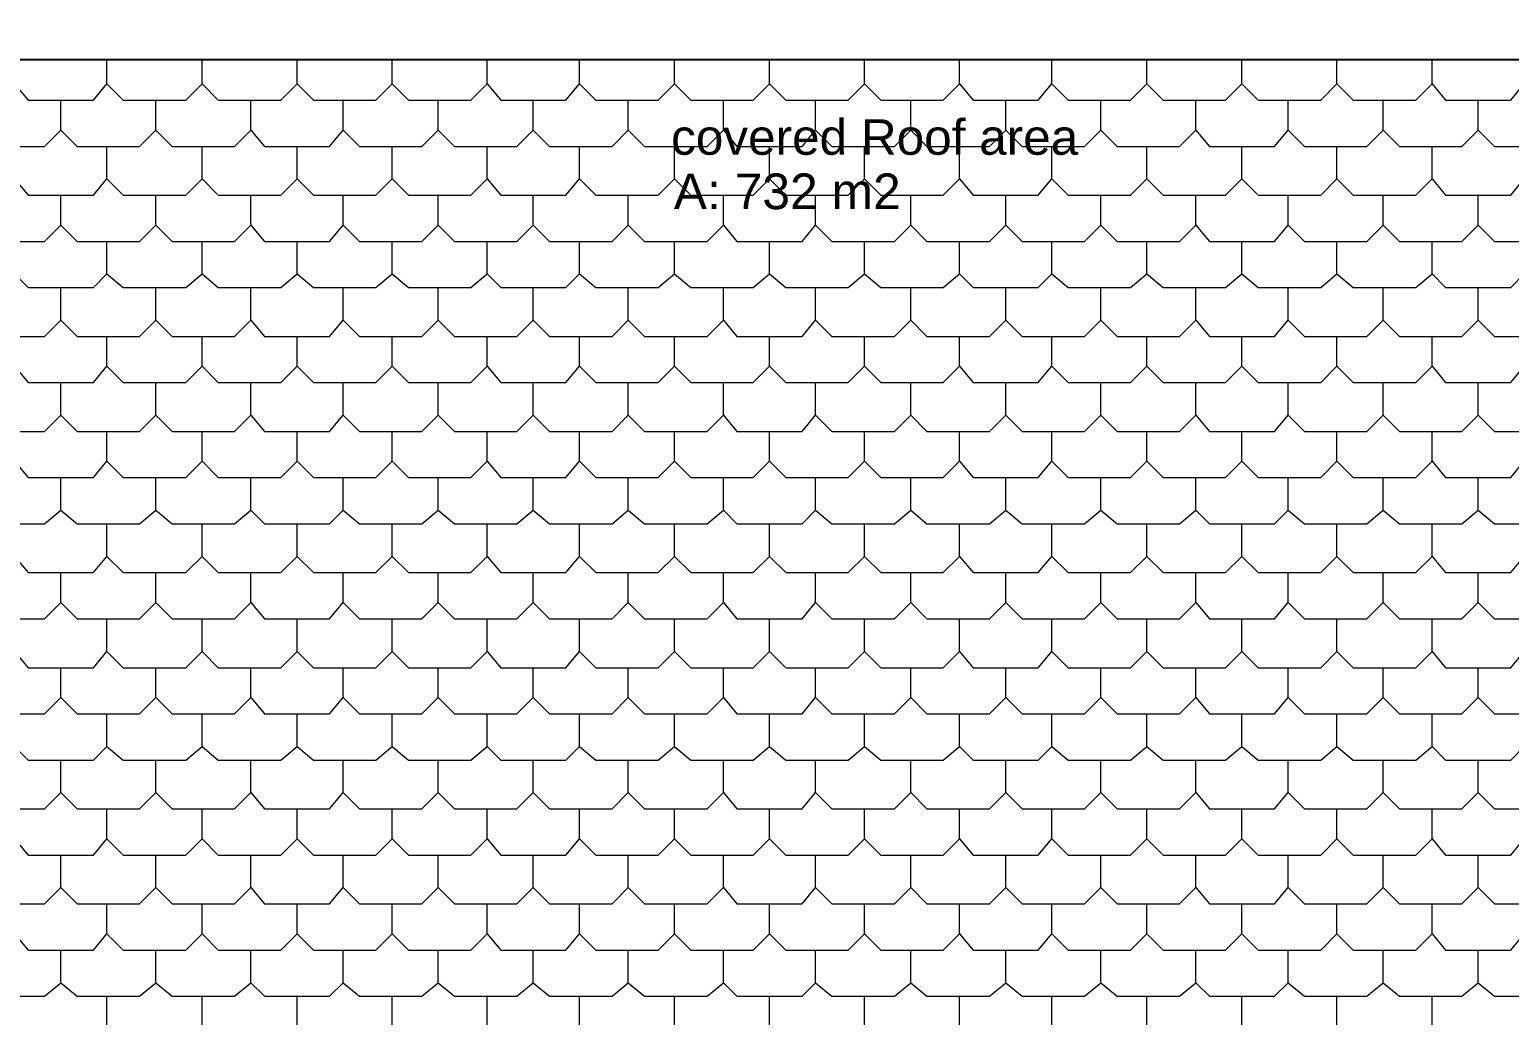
# Model space of a CAD drawing. Header units: millimetres. Extents: x 0 to 80.9, y 0 to 43.9.
# Drawn here: x 33.02 to 40.01, y 16.3 to 20.95 of the extents above; entities that cross this region are included whole.
import ezdxf

# ---------------------------------------------------------------- set-up
doc = ezdxf.new("R2010")
doc.units = ezdxf.units.MM
for name, color, linetype in [('PDF_014408$BL-ROOF', 7, 'Continuous'), ('PDF_014408$WA-EXT', 7, 'Continuous'), ('PDF_Text', 7, 'Continuous')]:
    doc.layers.add(name, color=color, linetype=linetype)
doc.styles.add('PDF Arial-BoldMT', font='arial.ttf')

msp = doc.modelspace()

# ---------------------------------------------------------------- linework, layer by layer
at = {"layer": 'PDF_014408$BL-ROOF', "lineweight": 9}
msp.add_lwpolyline([(53.4814, 12.3606), (53.4814, 20.8361), (49.2758, 20.8361), (49.2758, 20.8104), (26.2342, 20.8104), (26.2342, 21.8234), (18.5409, 21.8234), (9.0781, 12.3606)], close=True, dxfattribs=at)
for points in [[(32.9531, 20.695), (33.0172, 20.6181), (33.3249, 20.6181), (33.389, 20.695), (33.389, 20.8104)], [(33.389, 20.695), (33.466, 20.6181), (33.7609, 20.6181), (33.8378, 20.695), (33.8378, 20.8104)], [(33.8378, 20.695), (33.9147, 20.6181), (34.2097, 20.6181), (34.2866, 20.695), (34.2866, 20.8104)], [(34.2866, 20.695), (34.3635, 20.6181), (34.6584, 20.6181), (34.7354, 20.695), (34.7354, 20.8104)], [(34.7354, 20.695), (34.8123, 20.6181), (35.1072, 20.6181), (35.1841, 20.695), (35.1841, 20.8104)], [(35.1841, 20.695), (35.2483, 20.6181), (35.556, 20.6181), (35.6201, 20.695), (35.6201, 20.8104)], [(35.6201, 20.695), (35.697, 20.6181), (35.9919, 20.6181), (36.0689, 20.695), (36.0689, 20.8104)], [(36.0689, 20.695), (36.1458, 20.6181), (36.4407, 20.6181), (36.5177, 20.695), (36.5177, 20.8104)], [(36.5177, 20.695), (36.5946, 20.6181), (36.8895, 20.6181), (36.9664, 20.695), (36.9664, 20.8104)], [(36.9664, 20.695), (37.0434, 20.6181), (37.3383, 20.6181), (37.4152, 20.695), (37.4152, 20.8104)], [(37.4152, 20.695), (37.4793, 20.6181), (37.7871, 20.6181), (37.8512, 20.695), (37.8512, 20.8104)], [(37.8512, 20.695), (37.9281, 20.6181), (38.223, 20.6181), (38.2999, 20.695), (38.2999, 20.8104)], [(38.2999, 20.695), (38.3769, 20.6181), (38.6718, 20.6181), (38.7487, 20.695), (38.7487, 20.8104)], [(38.7487, 20.695), (38.8257, 20.6181), (39.1206, 20.6181), (39.1975, 20.695), (39.1975, 20.8104)], [(39.1975, 20.695), (39.2744, 20.6181), (39.5693, 20.6181), (39.6463, 20.695), (39.6463, 20.8104)], [(39.6463, 20.695), (39.7104, 20.6181), (40.0181, 20.6181), (40.0822, 20.695), (40.0822, 20.8104)], [(32.7223, 20.4771), (32.7992, 20.4001), (33.0941, 20.4001), (33.1711, 20.4771), (33.1711, 20.6181)], [(33.1711, 20.4771), (33.248, 20.4001), (33.5429, 20.4001), (33.6198, 20.4771), (33.6198, 20.6181)], [(33.6198, 20.4771), (33.6968, 20.4001), (33.9917, 20.4001), (34.0686, 20.4771), (34.0686, 20.6181)], [(34.0686, 20.4771), (34.1327, 20.4001), (34.4405, 20.4001), (34.5046, 20.4771), (34.5046, 20.6181)], [(34.5046, 20.4771), (34.5815, 20.4001), (34.8764, 20.4001), (34.9533, 20.4771), (34.9533, 20.6181)], [(34.9533, 20.4771), (35.0303, 20.4001), (35.3252, 20.4001), (35.4021, 20.4771), (35.4021, 20.6181)], [(35.4021, 20.4771), (35.4791, 20.4001), (35.774, 20.4001), (35.8509, 20.4771), (35.8509, 20.6181)], [(35.8509, 20.4771), (35.9278, 20.4001), (36.2227, 20.4001), (36.2997, 20.4771), (36.2997, 20.6181)], [(36.2997, 20.4771), (36.3638, 20.4001), (36.6715, 20.4001), (36.7356, 20.4771), (36.7356, 20.6181)], [(36.7356, 20.4771), (36.8126, 20.4001), (37.1075, 20.4001), (37.1844, 20.4771), (37.1844, 20.6181)], [(37.1844, 20.4771), (37.2613, 20.4001), (37.5563, 20.4001), (37.6332, 20.4771), (37.6332, 20.6181)], [(37.6332, 20.4771), (37.7101, 20.4001), (38.005, 20.4001), (38.082, 20.4771), (38.082, 20.6181)], [(38.082, 20.4771), (38.1589, 20.4001), (38.4538, 20.4001), (38.5307, 20.4771), (38.5307, 20.6181)], [(38.5307, 20.4771), (38.5949, 20.4001), (38.9026, 20.4001), (38.9667, 20.4771), (38.9667, 20.6181)], [(38.9667, 20.4771), (39.0436, 20.4001), (39.3385, 20.4001), (39.4155, 20.4771), (39.4155, 20.6181)], [(39.4155, 20.4771), (39.4924, 20.4001), (39.7873, 20.4001), (39.8643, 20.4771), (39.8643, 20.6181)], [(39.8643, 20.4771), (39.9412, 20.4001), (40.2361, 20.4001), (40.313, 20.4771), (40.313, 20.6181)], [(32.9531, 20.2463), (33.0172, 20.1693), (33.3249, 20.1693), (33.389, 20.2463), (33.389, 20.4001)], [(33.389, 20.2463), (33.466, 20.1693), (33.7609, 20.1693), (33.8378, 20.2463), (33.8378, 20.4001)], [(33.8378, 20.2463), (33.9147, 20.1693), (34.2097, 20.1693), (34.2866, 20.2463), (34.2866, 20.4001)], [(34.2866, 20.2463), (34.3635, 20.1693), (34.6584, 20.1693), (34.7354, 20.2463), (34.7354, 20.4001)], [(34.7354, 20.2463), (34.8123, 20.1693), (35.1072, 20.1693), (35.1841, 20.2463), (35.1841, 20.4001)], [(35.1841, 20.2463), (35.2483, 20.1693), (35.556, 20.1693), (35.6201, 20.2463), (35.6201, 20.4001)], [(35.6201, 20.2463), (35.697, 20.1693), (35.9919, 20.1693), (36.0689, 20.2463), (36.0689, 20.4001)], [(36.0689, 20.2463), (36.1458, 20.1693), (36.4407, 20.1693), (36.5177, 20.2463), (36.5177, 20.4001)], [(36.5177, 20.2463), (36.5946, 20.1693), (36.8895, 20.1693), (36.9664, 20.2463), (36.9664, 20.4001)], [(36.9664, 20.2463), (37.0434, 20.1693), (37.3383, 20.1693), (37.4152, 20.2463), (37.4152, 20.4001)], [(37.4152, 20.2463), (37.4793, 20.1693), (37.7871, 20.1693), (37.8512, 20.2463), (37.8512, 20.4001)], [(37.8512, 20.2463), (37.9281, 20.1693), (38.223, 20.1693), (38.2999, 20.2463), (38.2999, 20.4001)], [(38.2999, 20.2463), (38.3769, 20.1693), (38.6718, 20.1693), (38.7487, 20.2463), (38.7487, 20.4001)], [(38.7487, 20.2463), (38.8257, 20.1693), (39.1206, 20.1693), (39.1975, 20.2463), (39.1975, 20.4001)], [(39.1975, 20.2463), (39.2744, 20.1693), (39.5693, 20.1693), (39.6463, 20.2463), (39.6463, 20.4001)], [(39.6463, 20.2463), (39.7104, 20.1693), (40.0181, 20.1693), (40.0822, 20.2463), (40.0822, 20.4001)], [(32.7223, 20.0283), (32.7992, 19.9514), (33.0941, 19.9514), (33.1711, 20.0283), (33.1711, 20.1693)], [(33.1711, 20.0283), (33.248, 19.9514), (33.5429, 19.9514), (33.6198, 20.0283), (33.6198, 20.1693)], [(33.6198, 20.0283), (33.6968, 19.9514), (33.9917, 19.9514), (34.0686, 20.0283), (34.0686, 20.1693)], [(34.0686, 20.0283), (34.1327, 19.9514), (34.4405, 19.9514), (34.5046, 20.0283), (34.5046, 20.1693)], [(34.5046, 20.0283), (34.5815, 19.9514), (34.8764, 19.9514), (34.9533, 20.0283), (34.9533, 20.1693)], [(34.9533, 20.0283), (35.0303, 19.9514), (35.3252, 19.9514), (35.4021, 20.0283), (35.4021, 20.1693)], [(35.4021, 20.0283), (35.4791, 19.9514), (35.774, 19.9514), (35.8509, 20.0283), (35.8509, 20.1693)], [(35.8509, 20.0283), (35.9278, 19.9514), (36.2227, 19.9514), (36.2997, 20.0283), (36.2997, 20.1693)], [(36.2997, 20.0283), (36.3638, 19.9514), (36.6715, 19.9514), (36.7356, 20.0283), (36.7356, 20.1693)], [(36.7356, 20.0283), (36.8126, 19.9514), (37.1075, 19.9514), (37.1844, 20.0283), (37.1844, 20.1693)], [(37.1844, 20.0283), (37.2613, 19.9514), (37.5563, 19.9514), (37.6332, 20.0283), (37.6332, 20.1693)], [(37.6332, 20.0283), (37.7101, 19.9514), (38.005, 19.9514), (38.082, 20.0283), (38.082, 20.1693)], [(38.082, 20.0283), (38.1589, 19.9514), (38.4538, 19.9514), (38.5307, 20.0283), (38.5307, 20.1693)], [(38.5307, 20.0283), (38.5949, 19.9514), (38.9026, 19.9514), (38.9667, 20.0283), (38.9667, 20.1693)], [(38.9667, 20.0283), (39.0436, 19.9514), (39.3385, 19.9514), (39.4155, 20.0283), (39.4155, 20.1693)], [(39.4155, 20.0283), (39.4924, 19.9514), (39.7873, 19.9514), (39.8643, 20.0283), (39.8643, 20.1693)], [(39.8643, 20.0283), (39.9412, 19.9514), (40.2361, 19.9514), (40.313, 20.0283), (40.313, 20.1693)], [(32.9531, 19.7975), (33.0172, 19.7334), (33.3249, 19.7334), (33.389, 19.7975), (33.389, 19.9514)], [(33.389, 19.7975), (33.466, 19.7334), (33.7609, 19.7334), (33.8378, 19.7975), (33.8378, 19.9514)], [(33.8378, 19.7975), (33.9147, 19.7334), (34.2097, 19.7334), (34.2866, 19.7975), (34.2866, 19.9514)], [(34.2866, 19.7975), (34.3635, 19.7334), (34.6584, 19.7334), (34.7354, 19.7975), (34.7354, 19.9514)], [(34.7354, 19.7975), (34.8123, 19.7334), (35.1072, 19.7334), (35.1841, 19.7975), (35.1841, 19.9514)], [(35.1841, 19.7975), (35.2483, 19.7334), (35.556, 19.7334), (35.6201, 19.7975), (35.6201, 19.9514)], [(35.6201, 19.7975), (35.697, 19.7334), (35.9919, 19.7334), (36.0689, 19.7975), (36.0689, 19.9514)], [(36.0689, 19.7975), (36.1458, 19.7334), (36.4407, 19.7334), (36.5177, 19.7975), (36.5177, 19.9514)], [(36.5177, 19.7975), (36.5946, 19.7334), (36.8895, 19.7334), (36.9664, 19.7975), (36.9664, 19.9514)], [(36.9664, 19.7975), (37.0434, 19.7334), (37.3383, 19.7334), (37.4152, 19.7975), (37.4152, 19.9514)], [(37.4152, 19.7975), (37.4793, 19.7334), (37.7871, 19.7334), (37.8512, 19.7975), (37.8512, 19.9514)], [(37.8512, 19.7975), (37.9281, 19.7334), (38.223, 19.7334), (38.2999, 19.7975), (38.2999, 19.9514)], [(38.2999, 19.7975), (38.3769, 19.7334), (38.6718, 19.7334), (38.7487, 19.7975), (38.7487, 19.9514)], [(38.7487, 19.7975), (38.8257, 19.7334), (39.1206, 19.7334), (39.1975, 19.7975), (39.1975, 19.9514)], [(39.1975, 19.7975), (39.2744, 19.7334), (39.5693, 19.7334), (39.6463, 19.7975), (39.6463, 19.9514)], [(39.6463, 19.7975), (39.7104, 19.7334), (40.0181, 19.7334), (40.0822, 19.7975), (40.0822, 19.9514)], [(32.7223, 19.5795), (32.7992, 19.5026), (33.0941, 19.5026), (33.1711, 19.5795), (33.1711, 19.7334)], [(33.1711, 19.5795), (33.248, 19.5026), (33.5429, 19.5026), (33.6198, 19.5795), (33.6198, 19.7334)], [(33.6198, 19.5795), (33.6968, 19.5026), (33.9917, 19.5026), (34.0686, 19.5795), (34.0686, 19.7334)], [(34.0686, 19.5795), (34.1327, 19.5026), (34.4405, 19.5026), (34.5046, 19.5795), (34.5046, 19.7334)], [(34.5046, 19.5795), (34.5815, 19.5026), (34.8764, 19.5026), (34.9533, 19.5795), (34.9533, 19.7334)], [(34.9533, 19.5795), (35.0303, 19.5026), (35.3252, 19.5026), (35.4021, 19.5795), (35.4021, 19.7334)], [(35.4021, 19.5795), (35.4791, 19.5026), (35.774, 19.5026), (35.8509, 19.5795), (35.8509, 19.7334)], [(35.8509, 19.5795), (35.9278, 19.5026), (36.2227, 19.5026), (36.2997, 19.5795), (36.2997, 19.7334)], [(36.2997, 19.5795), (36.3638, 19.5026), (36.6715, 19.5026), (36.7356, 19.5795), (36.7356, 19.7334)], [(36.7356, 19.5795), (36.8126, 19.5026), (37.1075, 19.5026), (37.1844, 19.5795), (37.1844, 19.7334)], [(37.1844, 19.5795), (37.2613, 19.5026), (37.5563, 19.5026), (37.6332, 19.5795), (37.6332, 19.7334)], [(37.6332, 19.5795), (37.7101, 19.5026), (38.005, 19.5026), (38.082, 19.5795), (38.082, 19.7334)], [(38.082, 19.5795), (38.1589, 19.5026), (38.4538, 19.5026), (38.5307, 19.5795), (38.5307, 19.7334)], [(38.5307, 19.5795), (38.5949, 19.5026), (38.9026, 19.5026), (38.9667, 19.5795), (38.9667, 19.7334)], [(38.9667, 19.5795), (39.0436, 19.5026), (39.3385, 19.5026), (39.4155, 19.5795), (39.4155, 19.7334)], [(39.4155, 19.5795), (39.4924, 19.5026), (39.7873, 19.5026), (39.8643, 19.5795), (39.8643, 19.7334)], [(39.8643, 19.5795), (39.9412, 19.5026), (40.2361, 19.5026), (40.313, 19.5795), (40.313, 19.7334)], [(32.9531, 19.3615), (33.0172, 19.2846), (33.3249, 19.2846), (33.389, 19.3615), (33.389, 19.5026)], [(33.389, 19.3615), (33.466, 19.2846), (33.7609, 19.2846), (33.8378, 19.3615), (33.8378, 19.5026)], [(33.8378, 19.3615), (33.9147, 19.2846), (34.2097, 19.2846), (34.2866, 19.3615), (34.2866, 19.5026)], [(34.2866, 19.3615), (34.3635, 19.2846), (34.6584, 19.2846), (34.7354, 19.3615), (34.7354, 19.5026)], [(34.7354, 19.3615), (34.8123, 19.2846), (35.1072, 19.2846), (35.1841, 19.3615), (35.1841, 19.5026)], [(35.1841, 19.3615), (35.2483, 19.2846), (35.556, 19.2846), (35.6201, 19.3615), (35.6201, 19.5026)], [(35.6201, 19.3615), (35.697, 19.2846), (35.9919, 19.2846), (36.0689, 19.3615), (36.0689, 19.5026)], [(36.0689, 19.3615), (36.1458, 19.2846), (36.4407, 19.2846), (36.5177, 19.3615), (36.5177, 19.5026)], [(36.5177, 19.3615), (36.5946, 19.2846), (36.8895, 19.2846), (36.9664, 19.3615), (36.9664, 19.5026)], [(36.9664, 19.3615), (37.0434, 19.2846), (37.3383, 19.2846), (37.4152, 19.3615), (37.4152, 19.5026)], [(37.4152, 19.3615), (37.4793, 19.2846), (37.7871, 19.2846), (37.8512, 19.3615), (37.8512, 19.5026)], [(37.8512, 19.3615), (37.9281, 19.2846), (38.223, 19.2846), (38.2999, 19.3615), (38.2999, 19.5026)], [(38.2999, 19.3615), (38.3769, 19.2846), (38.6718, 19.2846), (38.7487, 19.3615), (38.7487, 19.5026)], [(38.7487, 19.3615), (38.8257, 19.2846), (39.1206, 19.2846), (39.1975, 19.3615), (39.1975, 19.5026)], [(39.1975, 19.3615), (39.2744, 19.2846), (39.5693, 19.2846), (39.6463, 19.3615), (39.6463, 19.5026)], [(39.6463, 19.3615), (39.7104, 19.2846), (40.0181, 19.2846), (40.0822, 19.3615), (40.0822, 19.5026)], [(32.7223, 19.1307), (32.7992, 19.0538), (33.0941, 19.0538), (33.1711, 19.1307), (33.1711, 19.2846)], [(33.1711, 19.1307), (33.248, 19.0538), (33.5429, 19.0538), (33.6198, 19.1307), (33.6198, 19.2846)], [(33.6198, 19.1307), (33.6968, 19.0538), (33.9917, 19.0538), (34.0686, 19.1307), (34.0686, 19.2846)], [(34.0686, 19.1307), (34.1327, 19.0538), (34.4405, 19.0538), (34.5046, 19.1307), (34.5046, 19.2846)], [(34.5046, 19.1307), (34.5815, 19.0538), (34.8764, 19.0538), (34.9533, 19.1307), (34.9533, 19.2846)], [(34.9533, 19.1307), (35.0303, 19.0538), (35.3252, 19.0538), (35.4021, 19.1307), (35.4021, 19.2846)], [(35.4021, 19.1307), (35.4791, 19.0538), (35.774, 19.0538), (35.8509, 19.1307), (35.8509, 19.2846)], [(35.8509, 19.1307), (35.9278, 19.0538), (36.2227, 19.0538), (36.2997, 19.1307), (36.2997, 19.2846)], [(36.2997, 19.1307), (36.3638, 19.0538), (36.6715, 19.0538), (36.7356, 19.1307), (36.7356, 19.2846)], [(36.7356, 19.1307), (36.8126, 19.0538), (37.1075, 19.0538), (37.1844, 19.1307), (37.1844, 19.2846)], [(37.1844, 19.1307), (37.2613, 19.0538), (37.5563, 19.0538), (37.6332, 19.1307), (37.6332, 19.2846)], [(37.6332, 19.1307), (37.7101, 19.0538), (38.005, 19.0538), (38.082, 19.1307), (38.082, 19.2846)], [(38.082, 19.1307), (38.1589, 19.0538), (38.4538, 19.0538), (38.5307, 19.1307), (38.5307, 19.2846)], [(38.5307, 19.1307), (38.5949, 19.0538), (38.9026, 19.0538), (38.9667, 19.1307), (38.9667, 19.2846)], [(38.9667, 19.1307), (39.0436, 19.0538), (39.3385, 19.0538), (39.4155, 19.1307), (39.4155, 19.2846)], [(39.4155, 19.1307), (39.4924, 19.0538), (39.7873, 19.0538), (39.8643, 19.1307), (39.8643, 19.2846)], [(39.8643, 19.1307), (39.9412, 19.0538), (40.2361, 19.0538), (40.313, 19.1307), (40.313, 19.2846)], [(32.9531, 18.9128), (33.0172, 18.8358), (33.3249, 18.8358), (33.389, 18.9128), (33.389, 19.0538)], [(33.389, 18.9128), (33.466, 18.8358), (33.7609, 18.8358), (33.8378, 18.9128), (33.8378, 19.0538)], [(33.8378, 18.9128), (33.9147, 18.8358), (34.2097, 18.8358), (34.2866, 18.9128), (34.2866, 19.0538)], [(34.2866, 18.9128), (34.3635, 18.8358), (34.6584, 18.8358), (34.7354, 18.9128), (34.7354, 19.0538)], [(34.7354, 18.9128), (34.8123, 18.8358), (35.1072, 18.8358), (35.1841, 18.9128), (35.1841, 19.0538)], [(35.1841, 18.9128), (35.2483, 18.8358), (35.556, 18.8358), (35.6201, 18.9128), (35.6201, 19.0538)], [(35.6201, 18.9128), (35.697, 18.8358), (35.9919, 18.8358), (36.0689, 18.9128), (36.0689, 19.0538)], [(36.0689, 18.9128), (36.1458, 18.8358), (36.4407, 18.8358), (36.5177, 18.9128), (36.5177, 19.0538)], [(36.5177, 18.9128), (36.5946, 18.8358), (36.8895, 18.8358), (36.9664, 18.9128), (36.9664, 19.0538)], [(36.9664, 18.9128), (37.0434, 18.8358), (37.3383, 18.8358), (37.4152, 18.9128), (37.4152, 19.0538)], [(37.4152, 18.9128), (37.4793, 18.8358), (37.7871, 18.8358), (37.8512, 18.9128), (37.8512, 19.0538)], [(37.8512, 18.9128), (37.9281, 18.8358), (38.223, 18.8358), (38.2999, 18.9128), (38.2999, 19.0538)], [(38.2999, 18.9128), (38.3769, 18.8358), (38.6718, 18.8358), (38.7487, 18.9128), (38.7487, 19.0538)], [(38.7487, 18.9128), (38.8257, 18.8358), (39.1206, 18.8358), (39.1975, 18.9128), (39.1975, 19.0538)], [(39.1975, 18.9128), (39.2744, 18.8358), (39.5693, 18.8358), (39.6463, 18.9128), (39.6463, 19.0538)], [(39.6463, 18.9128), (39.7104, 18.8358), (40.0181, 18.8358), (40.0822, 18.9128), (40.0822, 19.0538)], [(32.7223, 18.682), (32.7992, 18.6178), (33.0941, 18.6178), (33.1711, 18.682), (33.1711, 18.8358)], [(33.1711, 18.682), (33.248, 18.6178), (33.5429, 18.6178), (33.6198, 18.682), (33.6198, 18.8358)], [(33.6198, 18.682), (33.6968, 18.6178), (33.9917, 18.6178), (34.0686, 18.682), (34.0686, 18.8358)], [(34.0686, 18.682), (34.1327, 18.6178), (34.4405, 18.6178), (34.5046, 18.682), (34.5046, 18.8358)], [(34.5046, 18.682), (34.5815, 18.6178), (34.8764, 18.6178), (34.9533, 18.682), (34.9533, 18.8358)], [(34.9533, 18.682), (35.0303, 18.6178), (35.3252, 18.6178), (35.4021, 18.682), (35.4021, 18.8358)], [(35.4021, 18.682), (35.4791, 18.6178), (35.774, 18.6178), (35.8509, 18.682), (35.8509, 18.8358)], [(35.8509, 18.682), (35.9278, 18.6178), (36.2227, 18.6178), (36.2997, 18.682), (36.2997, 18.8358)], [(36.2997, 18.682), (36.3638, 18.6178), (36.6715, 18.6178), (36.7356, 18.682), (36.7356, 18.8358)], [(36.7356, 18.682), (36.8126, 18.6178), (37.1075, 18.6178), (37.1844, 18.682), (37.1844, 18.8358)], [(37.1844, 18.682), (37.2613, 18.6178), (37.5563, 18.6178), (37.6332, 18.682), (37.6332, 18.8358)], [(37.6332, 18.682), (37.7101, 18.6178), (38.005, 18.6178), (38.082, 18.682), (38.082, 18.8358)], [(38.082, 18.682), (38.1589, 18.6178), (38.4538, 18.6178), (38.5307, 18.682), (38.5307, 18.8358)], [(38.5307, 18.682), (38.5949, 18.6178), (38.9026, 18.6178), (38.9667, 18.682), (38.9667, 18.8358)], [(38.9667, 18.682), (39.0436, 18.6178), (39.3385, 18.6178), (39.4155, 18.682), (39.4155, 18.8358)], [(39.4155, 18.682), (39.4924, 18.6178), (39.7873, 18.6178), (39.8643, 18.682), (39.8643, 18.8358)], [(39.8643, 18.682), (39.9412, 18.6178), (40.2361, 18.6178), (40.313, 18.682), (40.313, 18.8358)], [(32.9531, 18.464), (33.0172, 18.3871), (33.3249, 18.3871), (33.389, 18.464), (33.389, 18.6178)], [(33.389, 18.464), (33.466, 18.3871), (33.7609, 18.3871), (33.8378, 18.464), (33.8378, 18.6178)], [(33.8378, 18.464), (33.9147, 18.3871), (34.2097, 18.3871), (34.2866, 18.464), (34.2866, 18.6178)], [(34.2866, 18.464), (34.3635, 18.3871), (34.6584, 18.3871), (34.7354, 18.464), (34.7354, 18.6178)], [(34.7354, 18.464), (34.8123, 18.3871), (35.1072, 18.3871), (35.1841, 18.464), (35.1841, 18.6178)], [(35.1841, 18.464), (35.2483, 18.3871), (35.556, 18.3871), (35.6201, 18.464), (35.6201, 18.6178)], [(35.6201, 18.464), (35.697, 18.3871), (35.9919, 18.3871), (36.0689, 18.464), (36.0689, 18.6178)], [(36.0689, 18.464), (36.1458, 18.3871), (36.4407, 18.3871), (36.5177, 18.464), (36.5177, 18.6178)], [(36.5177, 18.464), (36.5946, 18.3871), (36.8895, 18.3871), (36.9664, 18.464), (36.9664, 18.6178)], [(36.9664, 18.464), (37.0434, 18.3871), (37.3383, 18.3871), (37.4152, 18.464), (37.4152, 18.6178)], [(37.4152, 18.464), (37.4793, 18.3871), (37.7871, 18.3871), (37.8512, 18.464), (37.8512, 18.6178)], [(37.8512, 18.464), (37.9281, 18.3871), (38.223, 18.3871), (38.2999, 18.464), (38.2999, 18.6178)], [(38.2999, 18.464), (38.3769, 18.3871), (38.6718, 18.3871), (38.7487, 18.464), (38.7487, 18.6178)], [(38.7487, 18.464), (38.8257, 18.3871), (39.1206, 18.3871), (39.1975, 18.464), (39.1975, 18.6178)], [(39.1975, 18.464), (39.2744, 18.3871), (39.5693, 18.3871), (39.6463, 18.464), (39.6463, 18.6178)], [(39.6463, 18.464), (39.7104, 18.3871), (40.0181, 18.3871), (40.0822, 18.464), (40.0822, 18.6178)], [(32.7223, 18.246), (32.7992, 18.1691), (33.0941, 18.1691), (33.1711, 18.246), (33.1711, 18.3871)], [(33.1711, 18.246), (33.248, 18.1691), (33.5429, 18.1691), (33.6198, 18.246), (33.6198, 18.3871)], [(33.6198, 18.246), (33.6968, 18.1691), (33.9917, 18.1691), (34.0686, 18.246), (34.0686, 18.3871)], [(34.0686, 18.246), (34.1327, 18.1691), (34.4405, 18.1691), (34.5046, 18.246), (34.5046, 18.3871)], [(34.5046, 18.246), (34.5815, 18.1691), (34.8764, 18.1691), (34.9533, 18.246), (34.9533, 18.3871)], [(34.9533, 18.246), (35.0303, 18.1691), (35.3252, 18.1691), (35.4021, 18.246), (35.4021, 18.3871)], [(35.4021, 18.246), (35.4791, 18.1691), (35.774, 18.1691), (35.8509, 18.246), (35.8509, 18.3871)], [(35.8509, 18.246), (35.9278, 18.1691), (36.2227, 18.1691), (36.2997, 18.246), (36.2997, 18.3871)], [(36.2997, 18.246), (36.3638, 18.1691), (36.6715, 18.1691), (36.7356, 18.246), (36.7356, 18.3871)], [(36.7356, 18.246), (36.8126, 18.1691), (37.1075, 18.1691), (37.1844, 18.246), (37.1844, 18.3871)], [(37.1844, 18.246), (37.2613, 18.1691), (37.5563, 18.1691), (37.6332, 18.246), (37.6332, 18.3871)], [(37.6332, 18.246), (37.7101, 18.1691), (38.005, 18.1691), (38.082, 18.246), (38.082, 18.3871)], [(38.082, 18.246), (38.1589, 18.1691), (38.4538, 18.1691), (38.5307, 18.246), (38.5307, 18.3871)], [(38.5307, 18.246), (38.5949, 18.1691), (38.9026, 18.1691), (38.9667, 18.246), (38.9667, 18.3871)], [(38.9667, 18.246), (39.0436, 18.1691), (39.3385, 18.1691), (39.4155, 18.246), (39.4155, 18.3871)], [(39.4155, 18.246), (39.4924, 18.1691), (39.7873, 18.1691), (39.8643, 18.246), (39.8643, 18.3871)], [(39.8643, 18.246), (39.9412, 18.1691), (40.2361, 18.1691), (40.313, 18.246), (40.313, 18.3871)], [(32.9531, 18.0152), (33.0172, 17.9383), (33.3249, 17.9383), (33.389, 18.0152), (33.389, 18.1691)], [(33.389, 18.0152), (33.466, 17.9383), (33.7609, 17.9383), (33.8378, 18.0152), (33.8378, 18.1691)], [(33.8378, 18.0152), (33.9147, 17.9383), (34.2097, 17.9383), (34.2866, 18.0152), (34.2866, 18.1691)], [(34.2866, 18.0152), (34.3635, 17.9383), (34.6584, 17.9383), (34.7354, 18.0152), (34.7354, 18.1691)], [(34.7354, 18.0152), (34.8123, 17.9383), (35.1072, 17.9383), (35.1841, 18.0152), (35.1841, 18.1691)], [(35.1841, 18.0152), (35.2483, 17.9383), (35.556, 17.9383), (35.6201, 18.0152), (35.6201, 18.1691)], [(35.6201, 18.0152), (35.697, 17.9383), (35.9919, 17.9383), (36.0689, 18.0152), (36.0689, 18.1691)], [(36.0689, 18.0152), (36.1458, 17.9383), (36.4407, 17.9383), (36.5177, 18.0152), (36.5177, 18.1691)], [(36.5177, 18.0152), (36.5946, 17.9383), (36.8895, 17.9383), (36.9664, 18.0152), (36.9664, 18.1691)], [(36.9664, 18.0152), (37.0434, 17.9383), (37.3383, 17.9383), (37.4152, 18.0152), (37.4152, 18.1691)], [(37.4152, 18.0152), (37.4793, 17.9383), (37.7871, 17.9383), (37.8512, 18.0152), (37.8512, 18.1691)], [(37.8512, 18.0152), (37.9281, 17.9383), (38.223, 17.9383), (38.2999, 18.0152), (38.2999, 18.1691)], [(38.2999, 18.0152), (38.3769, 17.9383), (38.6718, 17.9383), (38.7487, 18.0152), (38.7487, 18.1691)], [(38.7487, 18.0152), (38.8257, 17.9383), (39.1206, 17.9383), (39.1975, 18.0152), (39.1975, 18.1691)], [(39.1975, 18.0152), (39.2744, 17.9383), (39.5693, 17.9383), (39.6463, 18.0152), (39.6463, 18.1691)], [(39.6463, 18.0152), (39.7104, 17.9383), (40.0181, 17.9383), (40.0822, 18.0152), (40.0822, 18.1691)], [(32.7223, 17.7972), (32.7992, 17.7203), (33.0941, 17.7203), (33.1711, 17.7972), (33.1711, 17.9383)], [(33.1711, 17.7972), (33.248, 17.7203), (33.5429, 17.7203), (33.6198, 17.7972), (33.6198, 17.9383)], [(33.6198, 17.7972), (33.6968, 17.7203), (33.9917, 17.7203), (34.0686, 17.7972), (34.0686, 17.9383)], [(34.0686, 17.7972), (34.1327, 17.7203), (34.4405, 17.7203), (34.5046, 17.7972), (34.5046, 17.9383)], [(34.5046, 17.7972), (34.5815, 17.7203), (34.8764, 17.7203), (34.9533, 17.7972), (34.9533, 17.9383)], [(34.9533, 17.7972), (35.0303, 17.7203), (35.3252, 17.7203), (35.4021, 17.7972), (35.4021, 17.9383)], [(35.4021, 17.7972), (35.4791, 17.7203), (35.774, 17.7203), (35.8509, 17.7972), (35.8509, 17.9383)], [(35.8509, 17.7972), (35.9278, 17.7203), (36.2227, 17.7203), (36.2997, 17.7972), (36.2997, 17.9383)], [(36.2997, 17.7972), (36.3638, 17.7203), (36.6715, 17.7203), (36.7356, 17.7972), (36.7356, 17.9383)], [(36.7356, 17.7972), (36.8126, 17.7203), (37.1075, 17.7203), (37.1844, 17.7972), (37.1844, 17.9383)], [(37.1844, 17.7972), (37.2613, 17.7203), (37.5563, 17.7203), (37.6332, 17.7972), (37.6332, 17.9383)], [(37.6332, 17.7972), (37.7101, 17.7203), (38.005, 17.7203), (38.082, 17.7972), (38.082, 17.9383)], [(38.082, 17.7972), (38.1589, 17.7203), (38.4538, 17.7203), (38.5307, 17.7972), (38.5307, 17.9383)], [(38.5307, 17.7972), (38.5949, 17.7203), (38.9026, 17.7203), (38.9667, 17.7972), (38.9667, 17.9383)], [(38.9667, 17.7972), (39.0436, 17.7203), (39.3385, 17.7203), (39.4155, 17.7972), (39.4155, 17.9383)], [(39.4155, 17.7972), (39.4924, 17.7203), (39.7873, 17.7203), (39.8643, 17.7972), (39.8643, 17.9383)], [(39.8643, 17.7972), (39.9412, 17.7203), (40.2361, 17.7203), (40.313, 17.7972), (40.313, 17.9383)], [(32.9531, 17.5664), (33.0172, 17.5023), (33.3249, 17.5023), (33.389, 17.5664), (33.389, 17.7203)], [(33.389, 17.5664), (33.466, 17.5023), (33.7609, 17.5023), (33.8378, 17.5664), (33.8378, 17.7203)], [(33.8378, 17.5664), (33.9147, 17.5023), (34.2097, 17.5023), (34.2866, 17.5664), (34.2866, 17.7203)], [(34.2866, 17.5664), (34.3635, 17.5023), (34.6584, 17.5023), (34.7354, 17.5664), (34.7354, 17.7203)], [(34.7354, 17.5664), (34.8123, 17.5023), (35.1072, 17.5023), (35.1841, 17.5664), (35.1841, 17.7203)], [(35.1841, 17.5664), (35.2483, 17.5023), (35.556, 17.5023), (35.6201, 17.5664), (35.6201, 17.7203)], [(35.6201, 17.5664), (35.697, 17.5023), (35.9919, 17.5023), (36.0689, 17.5664), (36.0689, 17.7203)], [(36.0689, 17.5664), (36.1458, 17.5023), (36.4407, 17.5023), (36.5177, 17.5664), (36.5177, 17.7203)], [(36.5177, 17.5664), (36.5946, 17.5023), (36.8895, 17.5023), (36.9664, 17.5664), (36.9664, 17.7203)], [(36.9664, 17.5664), (37.0434, 17.5023), (37.3383, 17.5023), (37.4152, 17.5664), (37.4152, 17.7203)], [(37.4152, 17.5664), (37.4793, 17.5023), (37.7871, 17.5023), (37.8512, 17.5664), (37.8512, 17.7203)], [(37.8512, 17.5664), (37.9281, 17.5023), (38.223, 17.5023), (38.2999, 17.5664), (38.2999, 17.7203)], [(38.2999, 17.5664), (38.3769, 17.5023), (38.6718, 17.5023), (38.7487, 17.5664), (38.7487, 17.7203)], [(38.7487, 17.5664), (38.8257, 17.5023), (39.1206, 17.5023), (39.1975, 17.5664), (39.1975, 17.7203)], [(39.1975, 17.5664), (39.2744, 17.5023), (39.5693, 17.5023), (39.6463, 17.5664), (39.6463, 17.7203)], [(39.6463, 17.5664), (39.7104, 17.5023), (40.0181, 17.5023), (40.0822, 17.5664), (40.0822, 17.7203)], [(32.7223, 17.3485), (32.7992, 17.2715), (33.0941, 17.2715), (33.1711, 17.3485), (33.1711, 17.5023)], [(33.1711, 17.3485), (33.248, 17.2715), (33.5429, 17.2715), (33.6198, 17.3485), (33.6198, 17.5023)], [(33.6198, 17.3485), (33.6968, 17.2715), (33.9917, 17.2715), (34.0686, 17.3485), (34.0686, 17.5023)], [(34.0686, 17.3485), (34.1327, 17.2715), (34.4405, 17.2715), (34.5046, 17.3485), (34.5046, 17.5023)], [(34.5046, 17.3485), (34.5815, 17.2715), (34.8764, 17.2715), (34.9533, 17.3485), (34.9533, 17.5023)], [(34.9533, 17.3485), (35.0303, 17.2715), (35.3252, 17.2715), (35.4021, 17.3485), (35.4021, 17.5023)], [(35.4021, 17.3485), (35.4791, 17.2715), (35.774, 17.2715), (35.8509, 17.3485), (35.8509, 17.5023)], [(35.8509, 17.3485), (35.9278, 17.2715), (36.2227, 17.2715), (36.2997, 17.3485), (36.2997, 17.5023)], [(36.2997, 17.3485), (36.3638, 17.2715), (36.6715, 17.2715), (36.7356, 17.3485), (36.7356, 17.5023)], [(36.7356, 17.3485), (36.8126, 17.2715), (37.1075, 17.2715), (37.1844, 17.3485), (37.1844, 17.5023)], [(37.1844, 17.3485), (37.2613, 17.2715), (37.5563, 17.2715), (37.6332, 17.3485), (37.6332, 17.5023)], [(37.6332, 17.3485), (37.7101, 17.2715), (38.005, 17.2715), (38.082, 17.3485), (38.082, 17.5023)], [(38.082, 17.3485), (38.1589, 17.2715), (38.4538, 17.2715), (38.5307, 17.3485), (38.5307, 17.5023)], [(38.5307, 17.3485), (38.5949, 17.2715), (38.9026, 17.2715), (38.9667, 17.3485), (38.9667, 17.5023)], [(38.9667, 17.3485), (39.0436, 17.2715), (39.3385, 17.2715), (39.4155, 17.3485), (39.4155, 17.5023)], [(39.4155, 17.3485), (39.4924, 17.2715), (39.7873, 17.2715), (39.8643, 17.3485), (39.8643, 17.5023)], [(39.8643, 17.3485), (39.9412, 17.2715), (40.2361, 17.2715), (40.313, 17.3485), (40.313, 17.5023)], [(32.9531, 17.1305), (33.0172, 17.0535), (33.3249, 17.0535), (33.389, 17.1305), (33.389, 17.2715)], [(33.389, 17.1305), (33.466, 17.0535), (33.7609, 17.0535), (33.8378, 17.1305), (33.8378, 17.2715)], [(33.8378, 17.1305), (33.9147, 17.0535), (34.2097, 17.0535), (34.2866, 17.1305), (34.2866, 17.2715)], [(34.2866, 17.1305), (34.3635, 17.0535), (34.6584, 17.0535), (34.7354, 17.1305), (34.7354, 17.2715)], [(34.7354, 17.1305), (34.8123, 17.0535), (35.1072, 17.0535), (35.1841, 17.1305), (35.1841, 17.2715)], [(35.1841, 17.1305), (35.2483, 17.0535), (35.556, 17.0535), (35.6201, 17.1305), (35.6201, 17.2715)], [(35.6201, 17.1305), (35.697, 17.0535), (35.9919, 17.0535), (36.0689, 17.1305), (36.0689, 17.2715)], [(36.0689, 17.1305), (36.1458, 17.0535), (36.4407, 17.0535), (36.5177, 17.1305), (36.5177, 17.2715)], [(36.5177, 17.1305), (36.5946, 17.0535), (36.8895, 17.0535), (36.9664, 17.1305), (36.9664, 17.2715)], [(36.9664, 17.1305), (37.0434, 17.0535), (37.3383, 17.0535), (37.4152, 17.1305), (37.4152, 17.2715)], [(37.4152, 17.1305), (37.4793, 17.0535), (37.7871, 17.0535), (37.8512, 17.1305), (37.8512, 17.2715)], [(37.8512, 17.1305), (37.9281, 17.0535), (38.223, 17.0535), (38.2999, 17.1305), (38.2999, 17.2715)], [(38.2999, 17.1305), (38.3769, 17.0535), (38.6718, 17.0535), (38.7487, 17.1305), (38.7487, 17.2715)], [(38.7487, 17.1305), (38.8257, 17.0535), (39.1206, 17.0535), (39.1975, 17.1305), (39.1975, 17.2715)], [(39.1975, 17.1305), (39.2744, 17.0535), (39.5693, 17.0535), (39.6463, 17.1305), (39.6463, 17.2715)], [(39.6463, 17.1305), (39.7104, 17.0535), (40.0181, 17.0535), (40.0822, 17.1305), (40.0822, 17.2715)], [(32.7223, 16.8997), (32.7992, 16.8227), (33.0941, 16.8227), (33.1711, 16.8997), (33.1711, 17.0535)], [(33.1711, 16.8997), (33.248, 16.8227), (33.5429, 16.8227), (33.6198, 16.8997), (33.6198, 17.0535)], [(33.6198, 16.8997), (33.6968, 16.8227), (33.9917, 16.8227), (34.0686, 16.8997), (34.0686, 17.0535)], [(34.0686, 16.8997), (34.1327, 16.8227), (34.4405, 16.8227), (34.5046, 16.8997), (34.5046, 17.0535)], [(34.5046, 16.8997), (34.5815, 16.8227), (34.8764, 16.8227), (34.9533, 16.8997), (34.9533, 17.0535)], [(34.9533, 16.8997), (35.0303, 16.8227), (35.3252, 16.8227), (35.4021, 16.8997), (35.4021, 17.0535)], [(35.4021, 16.8997), (35.4791, 16.8227), (35.774, 16.8227), (35.8509, 16.8997), (35.8509, 17.0535)], [(35.8509, 16.8997), (35.9278, 16.8227), (36.2227, 16.8227), (36.2997, 16.8997), (36.2997, 17.0535)], [(36.2997, 16.8997), (36.3638, 16.8227), (36.6715, 16.8227), (36.7356, 16.8997), (36.7356, 17.0535)], [(36.7356, 16.8997), (36.8126, 16.8227), (37.1075, 16.8227), (37.1844, 16.8997), (37.1844, 17.0535)], [(37.1844, 16.8997), (37.2613, 16.8227), (37.5563, 16.8227), (37.6332, 16.8997), (37.6332, 17.0535)], [(37.6332, 16.8997), (37.7101, 16.8227), (38.005, 16.8227), (38.082, 16.8997), (38.082, 17.0535)], [(38.082, 16.8997), (38.1589, 16.8227), (38.4538, 16.8227), (38.5307, 16.8997), (38.5307, 17.0535)], [(38.5307, 16.8997), (38.5949, 16.8227), (38.9026, 16.8227), (38.9667, 16.8997), (38.9667, 17.0535)], [(38.9667, 16.8997), (39.0436, 16.8227), (39.3385, 16.8227), (39.4155, 16.8997), (39.4155, 17.0535)], [(39.4155, 16.8997), (39.4924, 16.8227), (39.7873, 16.8227), (39.8643, 16.8997), (39.8643, 17.0535)], [(39.8643, 16.8997), (39.9412, 16.8227), (40.2361, 16.8227), (40.313, 16.8997), (40.313, 17.0535)], [(32.9531, 16.6817), (33.0172, 16.6048), (33.3249, 16.6048), (33.389, 16.6817), (33.389, 16.8227)], [(33.389, 16.6817), (33.466, 16.6048), (33.7609, 16.6048), (33.8378, 16.6817), (33.8378, 16.8227)], [(33.8378, 16.6817), (33.9147, 16.6048), (34.2097, 16.6048), (34.2866, 16.6817), (34.2866, 16.8227)], [(34.2866, 16.6817), (34.3635, 16.6048), (34.6584, 16.6048), (34.7354, 16.6817), (34.7354, 16.8227)], [(34.7354, 16.6817), (34.8123, 16.6048), (35.1072, 16.6048), (35.1841, 16.6817), (35.1841, 16.8227)], [(35.1841, 16.6817), (35.2483, 16.6048), (35.556, 16.6048), (35.6201, 16.6817), (35.6201, 16.8227)], [(35.6201, 16.6817), (35.697, 16.6048), (35.9919, 16.6048), (36.0689, 16.6817), (36.0689, 16.8227)], [(36.0689, 16.6817), (36.1458, 16.6048), (36.4407, 16.6048), (36.5177, 16.6817), (36.5177, 16.8227)], [(36.5177, 16.6817), (36.5946, 16.6048), (36.8895, 16.6048), (36.9664, 16.6817), (36.9664, 16.8227)], [(36.9664, 16.6817), (37.0434, 16.6048), (37.3383, 16.6048), (37.4152, 16.6817), (37.4152, 16.8227)], [(37.4152, 16.6817), (37.4793, 16.6048), (37.7871, 16.6048), (37.8512, 16.6817), (37.8512, 16.8227)], [(37.8512, 16.6817), (37.9281, 16.6048), (38.223, 16.6048), (38.2999, 16.6817), (38.2999, 16.8227)], [(38.2999, 16.6817), (38.3769, 16.6048), (38.6718, 16.6048), (38.7487, 16.6817), (38.7487, 16.8227)], [(38.7487, 16.6817), (38.8257, 16.6048), (39.1206, 16.6048), (39.1975, 16.6817), (39.1975, 16.8227)], [(39.1975, 16.6817), (39.2744, 16.6048), (39.5693, 16.6048), (39.6463, 16.6817), (39.6463, 16.8227)], [(39.6463, 16.6817), (39.7104, 16.6048), (40.0181, 16.6048), (40.0822, 16.6817), (40.0822, 16.8227)], [(32.7223, 16.4509), (32.7992, 16.3868), (33.0941, 16.3868), (33.1711, 16.4509), (33.1711, 16.6048)], [(33.1711, 16.4509), (33.248, 16.3868), (33.5429, 16.3868), (33.6198, 16.4509), (33.6198, 16.6048)], [(33.6198, 16.4509), (33.6968, 16.3868), (33.9917, 16.3868), (34.0686, 16.4509), (34.0686, 16.6048)], [(34.0686, 16.4509), (34.1327, 16.3868), (34.4405, 16.3868), (34.5046, 16.4509), (34.5046, 16.6048)], [(34.5046, 16.4509), (34.5815, 16.3868), (34.8764, 16.3868), (34.9533, 16.4509), (34.9533, 16.6048)], [(34.9533, 16.4509), (35.0303, 16.3868), (35.3252, 16.3868), (35.4021, 16.4509), (35.4021, 16.6048)], [(35.4021, 16.4509), (35.4791, 16.3868), (35.774, 16.3868), (35.8509, 16.4509), (35.8509, 16.6048)], [(35.8509, 16.4509), (35.9278, 16.3868), (36.2227, 16.3868), (36.2997, 16.4509), (36.2997, 16.6048)], [(36.2997, 16.4509), (36.3638, 16.3868), (36.6715, 16.3868), (36.7356, 16.4509), (36.7356, 16.6048)], [(36.7356, 16.4509), (36.8126, 16.3868), (37.1075, 16.3868), (37.1844, 16.4509), (37.1844, 16.6048)], [(37.1844, 16.4509), (37.2613, 16.3868), (37.5563, 16.3868), (37.6332, 16.4509), (37.6332, 16.6048)], [(37.6332, 16.4509), (37.7101, 16.3868), (38.005, 16.3868), (38.082, 16.4509), (38.082, 16.6048)], [(38.082, 16.4509), (38.1589, 16.3868), (38.4538, 16.3868), (38.5307, 16.4509), (38.5307, 16.6048)], [(38.5307, 16.4509), (38.5949, 16.3868), (38.9026, 16.3868), (38.9667, 16.4509), (38.9667, 16.6048)], [(38.9667, 16.4509), (39.0436, 16.3868), (39.3385, 16.3868), (39.4155, 16.4509), (39.4155, 16.6048)], [(39.4155, 16.4509), (39.4924, 16.3868), (39.7873, 16.3868), (39.8643, 16.4509), (39.8643, 16.6048)], [(39.8643, 16.4509), (39.9412, 16.3868), (40.2361, 16.3868), (40.313, 16.4509), (40.313, 16.6048)], [(32.9531, 16.2329), (33.0172, 16.156), (33.3249, 16.156), (33.389, 16.2329), (33.389, 16.3868)], [(33.389, 16.2329), (33.466, 16.156), (33.7609, 16.156), (33.8378, 16.2329), (33.8378, 16.3868)], [(33.8378, 16.2329), (33.9147, 16.156), (34.2097, 16.156), (34.2866, 16.2329), (34.2866, 16.3868)], [(34.2866, 16.2329), (34.3635, 16.156), (34.6584, 16.156), (34.7354, 16.2329), (34.7354, 16.3868)], [(34.7354, 16.2329), (34.8123, 16.156), (35.1072, 16.156), (35.1841, 16.2329), (35.1841, 16.3868)], [(35.1841, 16.2329), (35.2483, 16.156), (35.556, 16.156), (35.6201, 16.2329), (35.6201, 16.3868)], [(35.6201, 16.2329), (35.697, 16.156), (35.9919, 16.156), (36.0689, 16.2329), (36.0689, 16.3868)], [(36.0689, 16.2329), (36.1458, 16.156), (36.4407, 16.156), (36.5177, 16.2329), (36.5177, 16.3868)], [(36.5177, 16.2329), (36.5946, 16.156), (36.8895, 16.156), (36.9664, 16.2329), (36.9664, 16.3868)], [(36.9664, 16.2329), (37.0434, 16.156), (37.3383, 16.156), (37.4152, 16.2329), (37.4152, 16.3868)], [(37.4152, 16.2329), (37.4793, 16.156), (37.7871, 16.156), (37.8512, 16.2329), (37.8512, 16.3868)], [(37.8512, 16.2329), (37.9281, 16.156), (38.223, 16.156), (38.2999, 16.2329), (38.2999, 16.3868)], [(38.2999, 16.2329), (38.3769, 16.156), (38.6718, 16.156), (38.7487, 16.2329), (38.7487, 16.3868)], [(38.7487, 16.2329), (38.8257, 16.156), (39.1206, 16.156), (39.1975, 16.2329), (39.1975, 16.3868)], [(39.1975, 16.2329), (39.2744, 16.156), (39.5693, 16.156), (39.6463, 16.2329), (39.6463, 16.3868)]]:
    msp.add_lwpolyline(points, dxfattribs=at)
at = {"layer": 'PDF_014408$WA-EXT', "lineweight": 25}
msp.add_lwpolyline([(49.2758, 21.6054), (49.0193, 21.6054), (49.0193, 21.0669), (26.4907, 21.0669), (26.2342, 20.8104), (49.2758, 20.8104)], close=True, dxfattribs=at)

# ---------------------------------------------------------------- texts
at = {"layer": 'PDF_Text', "attachment_point": 4, "style": 'PDF Arial-BoldMT'}
for s, insert, char_height in [('covered Roof area', (36.0529, 20.443), 0.16732), ('A: 732 m2', (36.0657, 20.1866), 0.1683)]:
    msp.add_mtext(s, dxfattribs=dict(at, insert=insert, char_height=char_height))

doc.saveas('drawing.dxf')
